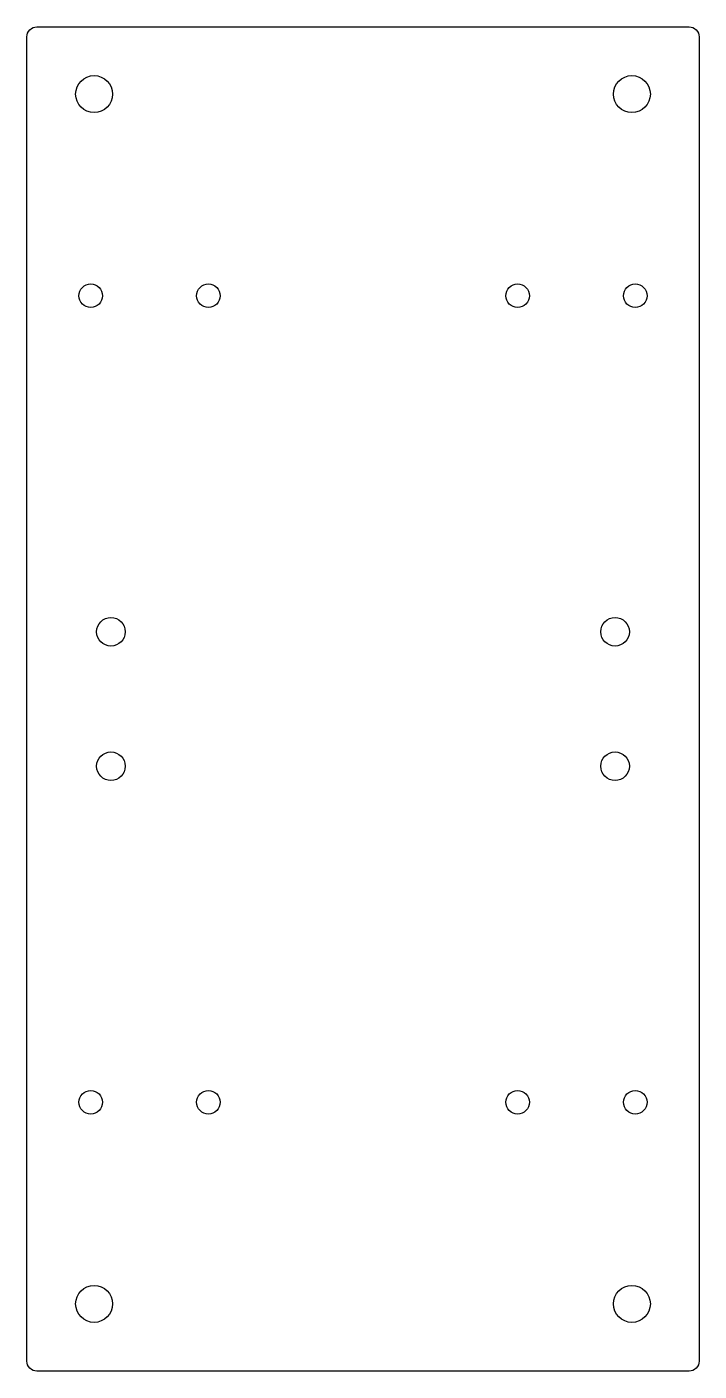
# Model space of a CAD drawing. Header units: millimetres. Extents: x -100 to 100, y -450 to -50.
import ezdxf

# ---------------------------------------------------------------- set-up
doc = ezdxf.new("R2010")
doc.units = ezdxf.units.MM
doc.header["$MEASUREMENT"] = 0

msp = doc.modelspace()

# ---------------------------------------------------------------- linework, layer by layer
msp.add_lwpolyline([(100, -447, -0.414214), (97, -450), (-97, -450, -0.414214), (-100, -447), (-100, -53, -0.414214), (-97, -50), (97, -50, -0.414214), (100, -53)], format="xyb", close=True)
for centre, radius in [((-80, -70), 5.5), ((80, -70), 5.5), ((-81, -130), 3.5), ((-46, -130), 3.5), ((46, -130), 3.5), ((81, -130), 3.5), ((-75, -230), 4.25), ((75, -230), 4.25), ((-75, -270), 4.25), ((75, -270), 4.25), ((-81, -370), 3.5), ((-46, -370), 3.5), ((46, -370), 3.5), ((81, -370), 3.5), ((-80, -430), 5.5), ((80, -430), 5.5)]:
    msp.add_circle(centre, radius)

doc.saveas('drawing.dxf')
